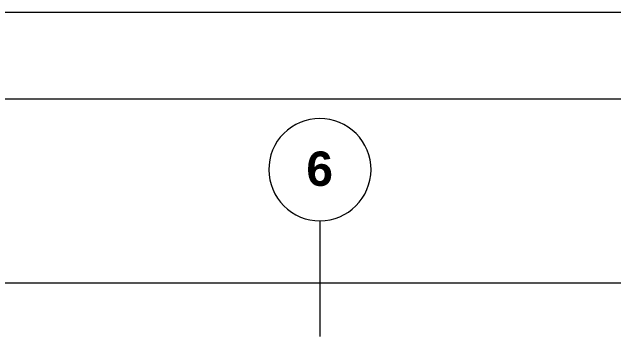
# Model space of a CAD drawing. Header units: metres. Extents: x -2 to 237, y -8 to 52.
# Drawn here: x 46.38 to 51.99, y 49.07 to 52.14 of the extents above; entities that cross this region are included whole.
import ezdxf

# ---------------------------------------------------------------- set-up
doc = ezdxf.new("R2010")
doc.units = ezdxf.units.M
for name, color, linetype, lineweight in [('HVAC - Ductos', 5, 'Continuous', 0), ('PDF_Text', 7, 'Continuous', 0), ('pie de plano', 7, 'Continuous', 0)]:
    doc.layers.add(name, color=color, linetype=linetype, lineweight=lineweight)
doc.layers.add('PDF_Geometry', color=7, linetype='Continuous', lineweight=0, true_color=0xaaaaaa)
doc.styles.add('PDF Helvetica Bold', font='')
doc.styles.get('PDF Helvetica Bold').set_extended_font_data('Helvetica', bold=True)

msp = doc.modelspace()

# ---------------------------------------------------------------- linework, layer by layer
at = {"layer": 'HVAC - Ductos', "color": 252, "lineweight": 0, "true_color": 0x939598}
msp.add_lwpolyline([(7.6277, 49.6135), (58.6855, 49.6135)], dxfattribs=at)
at = {"layer": 'PDF_Geometry', "lineweight": 0}
msp.add_lwpolyline([(49.2518, 51.1436, 0.41827), (48.7754, 50.6672, 0.414664), (49.2518, 50.1907, 0.411074), (49.7284, 50.6672, 0.414689)], format="xyb", close=True, dxfattribs=at)
msp.add_lwpolyline([(49.2518, 50.1861), (49.2518, 49.7096)], dxfattribs=at)
at = {"layer": 'PDF_Geometry', "color": 252, "lineweight": 0, "true_color": 0x939598}
for points in [[(49.2518, 49.7509), (49.2518, 49.114)], [(49.2518, 49.5538), (49.2518, 49.3935)]]:
    msp.add_lwpolyline(points, dxfattribs=at)
at = {"layer": 'pie de plano', "color": 7, "lineweight": 9}
msp.add_lwpolyline([(87.8799, 52.1365), (87.8799, -7.8416), (-2.0899, -7.8416), (-2.0899, 52.1365)], close=True, dxfattribs=at)
msp.add_lwpolyline([(87.4029, 51.3255), (-0.9903, 51.3255), (-0.9903, -7.1774), (87.4029, -7.1774)], dxfattribs=at)

# ---------------------------------------------------------------- texts
at = {"layer": 'PDF_Text', "color": 253, "lineweight": 0, "true_color": 0xaaaaaa, "insert": (49.1253, 50.6748), "char_height": 0.3201, "attachment_point": 4, "style": 'PDF Helvetica Bold'}
msp.add_mtext('6', dxfattribs=at)

doc.saveas('drawing.dxf')
